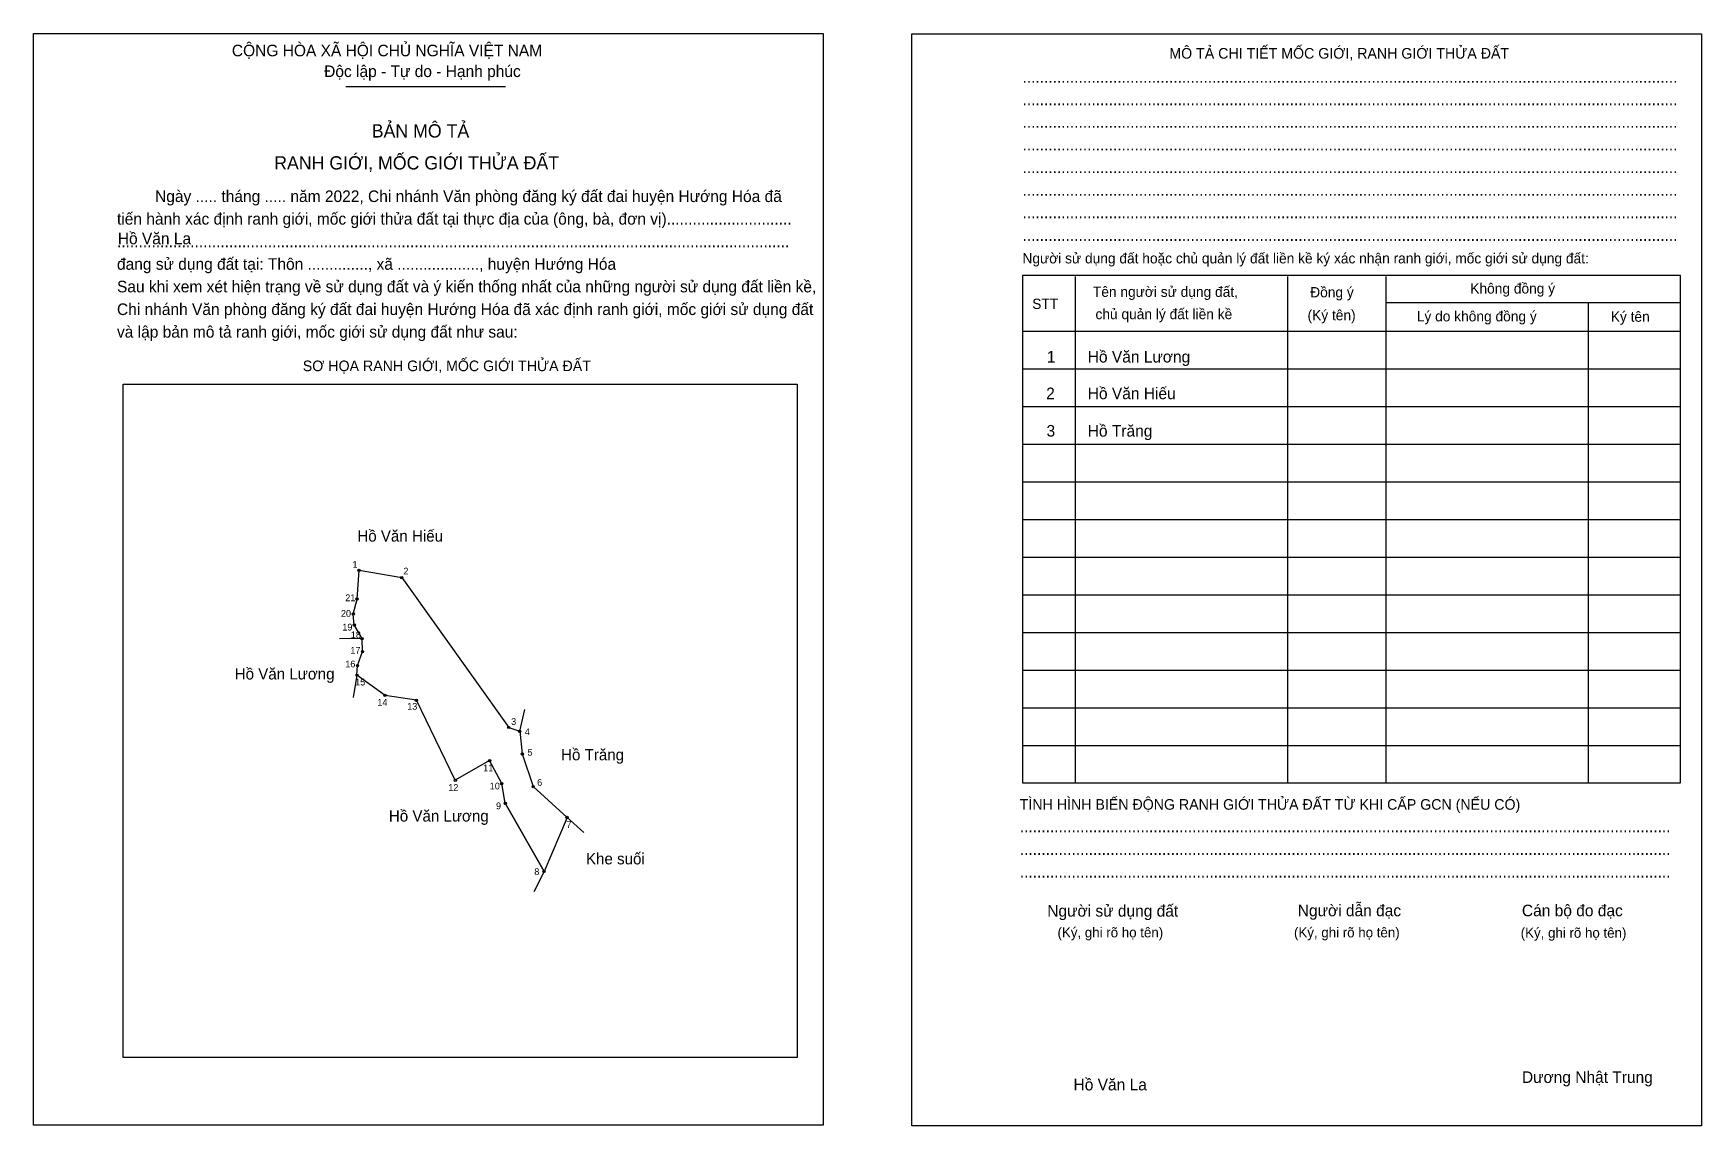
# Model space of a CAD drawing. Extents: x 543606 to 545415, y 1838166 to 1839351.
import ezdxf

# ---------------------------------------------------------------- set-up
doc = ezdxf.new("R2010")
doc.units = 0
for name, color, linetype in [('Level 1', 7, 'Continuous'), ('Level 10', 7, 'Continuous'), ('Level 11', 7, 'Continuous'), ('Level 2', 7, 'Continuous'), ('Level 25', 7, 'Continuous'), ('Level 27', 7, 'Continuous'), ('Level 36', 7, 'Continuous'), ('Level 52', 7, 'Continuous'), ('Level 55', 7, 'Continuous'), ('Level 6', 7, 'Continuous'), ('Level 9', 7, 'Continuous')]:
    doc.layers.add(name, color=color, linetype=linetype)

msp = doc.modelspace()

# ---------------------------------------------------------------- linework, layer by layer
at = {"layer": 'Level 1'}
for p, q in [((543605.8, 1839350.9), (543605.8, 1839350.9)), ((544558.7, 1839350.5), (544558.7, 1839350.5)), ((543944.7, 1839293.3), (544117.9, 1839293.3)), ((544735.8, 1839087), (544735.8, 1838537.6)), ((544966.2, 1839087), (544966.2, 1838537.6)), ((545072.8, 1839087), (545072.8, 1838537.6)), ((545072.8, 1839058.8), (545392.2, 1839058.8)), ((545292.1, 1839058.8), (545292.1, 1838537.6)), ((544678.6, 1839027.8), (545392.2, 1839027.8)), ((544678.6, 1838986.9), (545392.2, 1838986.9)), ((543703.1, 1838970.2), (543703.1, 1838970.2)), ((544678.6, 1838946.1), (545392.2, 1838946.1)), ((544678.6, 1838905.2), (545392.2, 1838905.2)), ((544678.6, 1838864.4), (545392.2, 1838864.4)), ((544678.6, 1838823.5), (545392.2, 1838823.5)), ((544678.6, 1838782.7), (545392.2, 1838782.7)), ((544678.6, 1838741.8), (545392.2, 1838741.8)), ((544678.6, 1838701), (545392.2, 1838701)), ((544678.6, 1838660.1), (545392.2, 1838660.1)), ((544678.6, 1838619.3), (545392.2, 1838619.3)), ((544678.6, 1838578.4), (545392.2, 1838578.4)), ((544434.3, 1838239.8), (544434.3, 1838239.8)), ((544462.3, 1838166.3), (544462.3, 1838166.3)), ((545415.2, 1838165.8), (545415.2, 1838165.8))]:
    msp.add_line(p, q, dxfattribs=at)
for points in [[(545392.2, 1839088.2), (544678.6, 1839088.2), (544678.6, 1838537.6), (545392.2, 1838537.6)], [(543703.1, 1838970.2), (544434.3, 1838970.2), (544434.3, 1838239.8), (543703.1, 1838239.8)]]:
    msp.add_lwpolyline(points, close=True, dxfattribs=at)
at = {"layer": 'Level 10'}
msp.add_lwpolyline([(543962.8, 1838680.2), (543962.3, 1838694.3), (543953.9, 1838709.1), (543952.8, 1838720.9), (543956.9, 1838737.2), (543959.1, 1838768.4), (544005.3, 1838760.5), (544121.4, 1838597.8), (544133.3, 1838593.7), (544136.1, 1838569.1), (544147.9, 1838533.7), (544184.6, 1838500.3), (544159.7, 1838441.6), (544117.7, 1838515.6), (544113.8, 1838536.9), (544100.7, 1838561.9), (544063.4, 1838540.5), (544021.2, 1838627.4), (543987.3, 1838632.6), (543956.8, 1838654.6), (543957.4, 1838665)], close=True, dxfattribs=at)
at = {"layer": 'Level 11'}
for centre in [(543959.1, 1838768.4), (544005.3, 1838760.5), (543956.9, 1838737.2), (543952.8, 1838720.9), (543953.9, 1838709.1), (543962.3, 1838694.3), (543962.8, 1838680.2), (543962.8, 1838680.2), (543957.4, 1838665), (543956.8, 1838654.6), (543987.3, 1838632.6), (544021.2, 1838627.4), (544121.4, 1838597.8), (544133.3, 1838593.7), (544136.1, 1838569.1), (544100.7, 1838561.9), (544063.4, 1838540.5), (544113.8, 1838536.9), (544147.9, 1838533.7), (544117.7, 1838515.6), (544184.6, 1838500.3), (544159.7, 1838441.6)]:
    msp.add_circle(centre, 1.23, dxfattribs=at)
at = {"layer": 'Level 2'}
for points in [[(543605.8, 1839350.9), (544462.3, 1839350.9), (544462.3, 1838166.3), (543605.8, 1838166.3)], [(544558.7, 1839350.5), (545415.2, 1839350.5), (545415.2, 1838165.8), (544558.7, 1838165.8)]]:
    msp.add_lwpolyline(points, close=True, dxfattribs=at)
at = {"layer": 'Level 25'}
for p, q in [((543956.9, 1838737.2), (543959.1, 1838768.4)), ((544005.3, 1838760.5), (544121.4, 1838597.8)), ((543952.8, 1838720.9), (543956.9, 1838737.2)), ((543953.9, 1838709.1), (543952.8, 1838720.9)), ((543962.3, 1838694.3), (543953.9, 1838709.1)), ((544121.4, 1838597.8), (544133.3, 1838593.7)), ((544117.7, 1838515.6), (544159.7, 1838441.6))]:
    msp.add_line(p, q, dxfattribs=at)
at = {"layer": 'Level 27'}
for p, q in [((543962.3, 1838694.3), (543937.8, 1838694)), ((543956.8, 1838654.6), (543952.7, 1838630.4)), ((544133.3, 1838593.7), (544139, 1838617.5)), ((544184.6, 1838500.3), (544202.7, 1838483.8)), ((544159.7, 1838441.6), (544148.8, 1838419.6))]:
    msp.add_line(p, q, dxfattribs=at)

# ---------------------------------------------------------------- texts
at = {"layer": 'Level 1'}
for s, height, p in [('CỘNG HÒA XÃ HỘI CHỦ NGHĨA VIỆT NAM', 12.581, (543821.1, 1839326)), ('MÔ TẢ CHI TIẾT MỐC GIỚI, RANH GIỚI THỬA ĐẤT', 11.503, (544837.9, 1839323.5)), ('Độc lập - Tự do - Hạnh phúc', 12.581, (543921.2, 1839303.5)), ('........................................................................................................................................................', 12.5811, (544678.6, 1839297.4)), ('........................................................................................................................................................', 12.5811, (544678.6, 1839272.9)), ('BẢN MÔ TẢ', 14.38, (543972.8, 1839237.9)), ('........................................................................................................................................................', 12.5811, (544678.6, 1839248.4)), ('RANH GIỚI, MỐC GIỚI THỬA ĐẤT', 14.38, (543867, 1839203.2)), ('........................................................................................................................................................', 12.5811, (544678.6, 1839223.9)), ('........................................................................................................................................................', 12.5811, (544678.6, 1839199.3)), ('Ngày ..... tháng ..... năm 2022, Chi nhánh Văn phòng đăng ký đất đai huyện Hướng Hóa đã', 12.581, (543737.8, 1839167.9)), ('........................................................................................................................................................', 12.5811, (544678.6, 1839174.8)), ('tiến hành xác định ranh giới, mốc giới thửa đất tại thực địa của (ông, bà, đơn vị).............................', 12.5811, (543696.5, 1839143.4)), ('........................................................................................................................................................', 12.5811, (544678.6, 1839150.3)), ('............................................................................................................................................................', 12.5811, (543696.5, 1839118.9)), ('Người sử dụng đất hoặc chủ quản lý đất liền kề ký xác nhận ranh giới, mốc giới sử dụng đất:', 11.144, (544678.6, 1839101.3)), ('........................................................................................................................................................', 12.5811, (544678.6, 1839125.8)), ('đang sử dụng đất tại: Thôn .............., xã ..................., huyện Hướng Hóa', 12.581, (543696.5, 1839094.4)), ('Sau khi xem xét hiện trạng về sử dụng đất và ý kiến thống nhất của những người sử dụng đất liền kề,', 12.581, (543696.5, 1839069.9)), ('Tên người sử dụng đất,', 11.144, (544755, 1839065)), ('Đồng ý', 11.14, (544990.7, 1839064.5)), ('Không đồng ý', 11.144, (545164.3, 1839068.6)), ('Chi nhánh Văn phòng đăng ký đất đai huyện Hướng Hóa đã xác định ranh giới, mốc giới sử dụng đất', 12.581, (543696.5, 1839045.3)), ('STT', 11.14, (544689.2, 1839051.9)), ('chủ quản lý đất liền kề', 11.144, (544757.8, 1839040.8)), ('(Ký tên)', 11.14, (544987.8, 1839039.6)), ('Lý do không đồng ý', 11.144, (545106.3, 1839038.4)), ('Ký tên', 11.14, (545316.7, 1839038)), ('và lập bản mô tả ranh giới, mốc giới sử dụng đất như sau:', 12.581, (543696.5, 1839020.8)), ('SƠ HỌA RANH GIỚI, MỐC GIỚI THỬA ĐẤT', 11.503, (543898, 1838984.4)), ('TÌNH HÌNH BIẾN ĐỘNG RANH GIỚI THỬA ĐẤT TỪ KHI CẤP GCN (NẾU CÓ)', 11.503, (544675.7, 1838508.6)), ('.......................................................................................................................................................', 12.5811, (544675.7, 1838484.1)), ('.......................................................................................................................................................', 12.5811, (544675.7, 1838459.6)), ('.......................................................................................................................................................', 12.5811, (544675.7, 1838435)), ('Người sử dụng đất', 12.581, (544705.5, 1838392.6)), ('Người dẫn đạc', 12.581, (544977.2, 1838393)), ('Cán bộ đo đạc', 12.581, (545220.3, 1838393)), ('(Ký, ghi rõ họ tên)', 10.784, (544716.6, 1838370.1)), ('(Ký, ghi rõ họ tên)', 10.784, (544973.1, 1838370.1)), ('(Ký, ghi rõ họ tên)', 10.784, (545219, 1838369.7)), ('Dương Nhật Trung', 12.581, (545220.3, 1838212.2))]:
    msp.add_text(s, height=height, dxfattribs=at).set_placement(p)
at = {"layer": 'Level 36'}
for s, height, p in [('Hồ Văn Hiếu', 12.255, (543957.2, 1838799.5)), ('Hồ Văn Lương', 12.255, (543824.2, 1838649.9)), ('Hồ Trăng', 12.25, (544178.2, 1838562.2)), ('Hồ Văn Lương', 12.255, (543991.4, 1838495.8)), ('Khe suối', 12.25, (544205.2, 1838449.3))]:
    msp.add_text(s, height=height, dxfattribs=at).set_placement(p)
at = {"layer": 'Level 52'}
for s, height, p in [('1', 12.6, (544705.1, 1838993.8)), ('Hồ Văn Lương', 12.581, (544749.4, 1838993.8)), ('2', 12.6, (544704.3, 1838954)), ('Hồ Văn Hiếu', 12.581, (544749.4, 1838954)), ('3', 12.6, (544704.7, 1838913.4)), ('Hồ Trăng', 12.58, (544749.4, 1838913.4))]:
    msp.add_text(s, height=height, dxfattribs=at).set_placement(p)
at = {"layer": 'Level 55'}
for s, p in [('1', (543958.9, 1838768.4)), ('2', (544005, 1838760.5)), ('21', (543956.4, 1838737.2)), ('20', (543952.2, 1838720.9)), ('19', (543953.3, 1838709.1)), ('18', (543961.7, 1838694.3)), ('17', (543962.3, 1838680.2)), ('16', (543956.8, 1838665)), ('15', (543956.2, 1838654.6)), ('14', (543986.7, 1838632.6)), ('13', (544020.6, 1838627.4)), ('3', (544121.2, 1838597.8)), ('4', (544133, 1838593.7)), ('5', (544135.9, 1838569.1)), ('11', (544100.2, 1838561.9)), ('12', (544062.8, 1838540.5)), ('10', (544113.2, 1838536.9)), ('6', (544147.6, 1838533.7)), ('9', (544117.5, 1838515.6)), ('7', (544184.3, 1838500.3)), ('8', (544159.5, 1838441.6))]:
    msp.add_text(s, height=0.817, dxfattribs=at).set_placement(p)
at = {"layer": 'Level 6'}
for p in [(543697.4, 1839122.1), (544734, 1838204.1)]:
    msp.add_text('Hồ Văn La', height=12.58, dxfattribs=at).set_placement(p)
at = {"layer": 'Level 9'}
for s, p in [('1', (543952, 1838771.1)), ('2', (544007.1, 1838763.8)), ('21', (543944.1, 1838734.8)), ('20', (543939.4, 1838717.9)), ('19', (543940.9, 1838703)), ('18', (543950.1, 1838694.7)), ('17', (543949.6, 1838677.8)), ('16', (543944.1, 1838663)), ('15', (543954.8, 1838643.4)), ('14', (543978.9, 1838621.4)), ('13', (544011.3, 1838617.1)), ('3', (544124, 1838600.6)), ('4', (544138.9, 1838589.5)), ('5', (544141.8, 1838567.2)), ('11', (544093.7, 1838550.3)), ('12', (544055.8, 1838529)), ('10', (544100.8, 1838530.6)), ('6', (544152.2, 1838534.5)), ('9', (544107.6, 1838509.1)), ('7', (544183.9, 1838488.6)), ('8', (544149.1, 1838437.7))]:
    msp.add_text(s, height=7.35, dxfattribs=at).set_placement(p)

doc.saveas('drawing.dxf')
